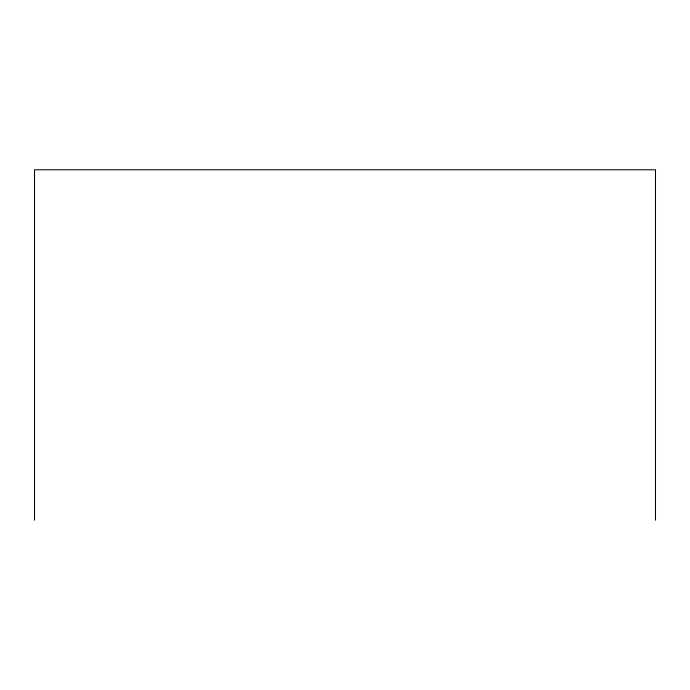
<?xml version="1.0" encoding="UTF-8"?>
<svg xmlns="http://www.w3.org/2000/svg" width="690" height="690" viewBox="0 0 690 690"><rect width="100%" height="100%" fill="white"/><g stroke="black" fill="none" stroke-linecap="round" stroke-linejoin="round"><path stroke-width="1.03" d="M655.5 520.208L655.5 169.792L34.5 169.792L34.5 520.208"/></g></svg>
